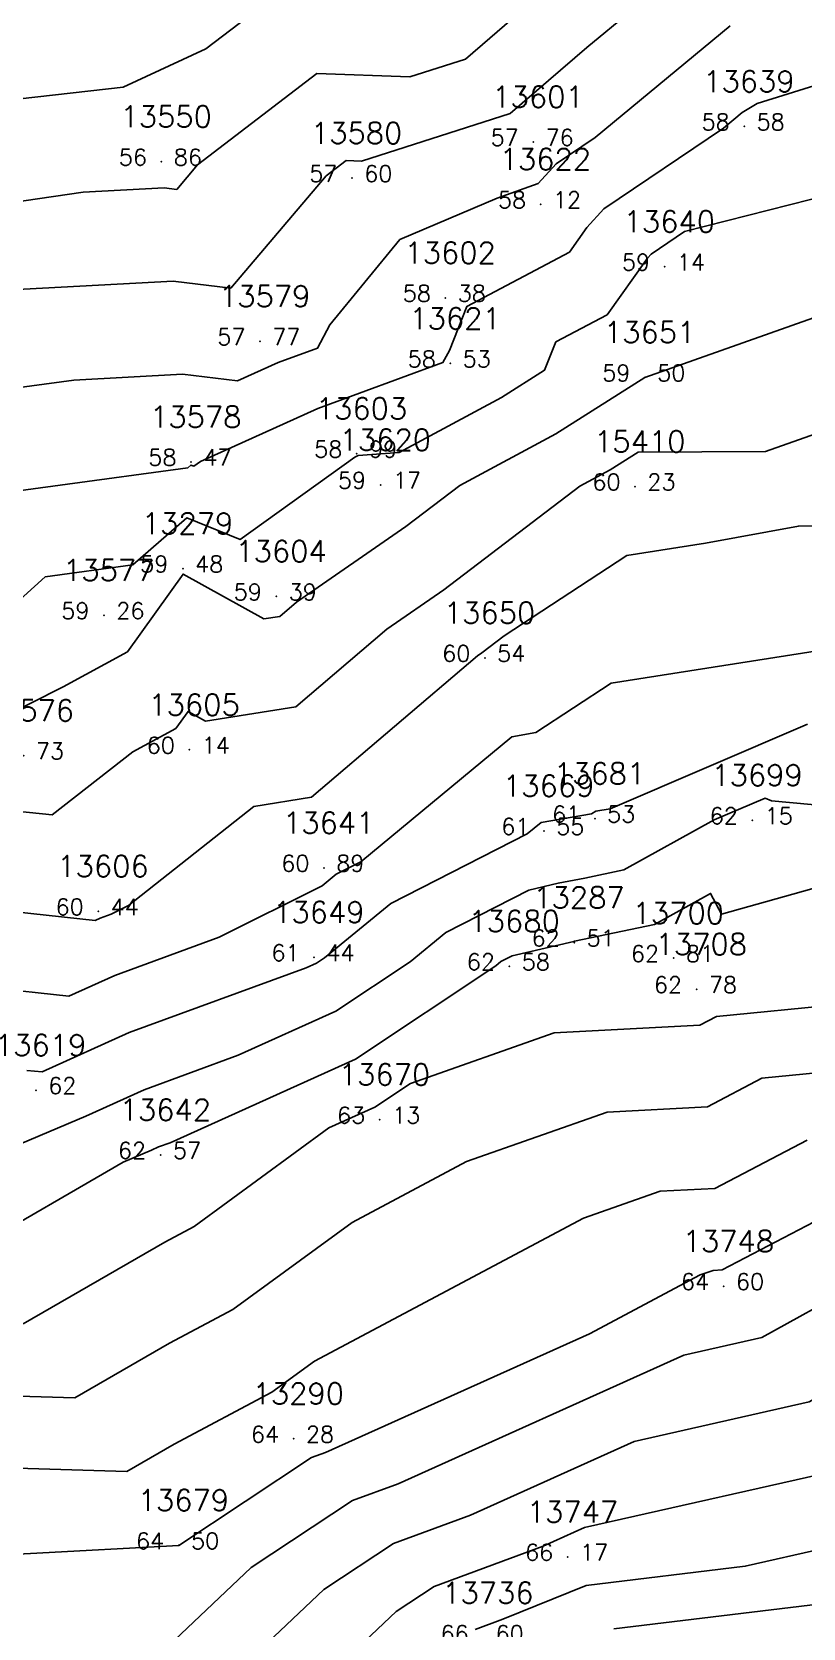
# Model space of a CAD drawing. Header units: millimetres. Extents: x 1412565 to 1412813, y 4931476 to 4931699.
# Drawn here: x 1412764.92 to 1412774.32, y 4931563.02 to 4931582.48 of the extents above; entities that cross this region are included whole.
import ezdxf
from ezdxf.enums import TextEntityAlignment as Align

# ---------------------------------------------------------------- set-up
doc = ezdxf.new("R2010")
doc.units = ezdxf.units.MM
for name, color, linetype in [('CIVIL', 50, 'Continuous'), ('CIVIL-DRAW', 80, 'Continuous'), ('CIVIL-NONAME', 130, 'Continuous'), ('CIVIL-TEXT', 240, 'Continuous'), ('CIVIL-Z', 50, 'Continuous'), ('Tcontours0', 7, 'Continuous'), ('Tcontours1', 7, 'Continuous'), ('Tcontours2', 7, 'Continuous')]:
    doc.layers.add(name, color=color, linetype=linetype)
doc.styles.add('CIVILCADMAIN', font='TXT.SHX')
doc.styles.get("Standard").update_dxf_attribs({"font": 'arial.ttf'})

# ---------------------------------------------------------------- blocks, each defined once
blk = doc.blocks.new('CIVIL-ZZ')
at = {"layer": 'CIVIL-DRAW'}
blk.add_point((0, 0), dxfattribs=at)
at = {"layer": 'CIVIL-NONAME'}
blk.add_attdef('NAME', text='', height=1.8, dxfattribs=at).set_placement((0, 2.1), align=Align.CENTER)
at = {"layer": 'CIVIL-TEXT', "flags": 8}
blk.add_attdef('TEXT', text='', height=2, dxfattribs=at).set_placement((0.2, -3.3), align=Align.CENTER)
at = {"layer": 'CIVIL-Z'}
blk.add_attdef('Z1', text='', height=1.6, dxfattribs=at).set_placement((-0.75, -0.225), align=Align.RIGHT)
blk.add_attdef('Z2', (0.75, -0.225), '', height=1.6, dxfattribs=at)

msp = doc.modelspace()

# ---------------------------------------------------------------- linework, layer by layer
at = {"layer": 'Tcontours0'}
for points, elevation in [([(1412764.454, 4931573.012), (1412765.166, 4931572.937), (1412766.15, 4931573.706), (1412766.675, 4931573.991), (1412766.823, 4931574.199), (1412767.038, 4931574.079), (1412768.136, 4931574.254), (1412769.247, 4931575.202), (1412769.939, 4931575.682), (1412771.597, 4931576.944), (1412771.966, 4931577.143), (1412772.308, 4931577.359), (1412773.858, 4931577.367), (1412775.837, 4931578.068), (1412776.89, 4931578.51), (1412776.957, 4931578.577), (1412777.788, 4931579.579), (1412777.895, 4931579.609), (1412778.917, 4931580.167), (1412779.266, 4931580.416), (1412779.414, 4931580.711), (1412781.379, 4931582.313), (1412782.783, 4931584.046)], 60), ([(1412766.192, 4931562.432), (1412767.593, 4931563.761), (1412768.827, 4931564.576), (1412769.382, 4931564.781), (1412772.866, 4931566.349), (1412773.814, 4931566.563), (1412774.93, 4931567.183), (1412775.47, 4931567.466), (1412775.816, 4931567.5), (1412778.673, 4931567.595), (1412779.669, 4931568.282), (1412780.899, 4931569.623), (1412781.352, 4931570.131), (1412781.44, 4931570.239), (1412781.884, 4931570.579), (1412783.736, 4931572.001), (1412784.076, 4931572.581), (1412784.477, 4931573.261), (1412785.653, 4931574.828), (1412785.826, 4931574.979), (1412786.803, 4931575.93), (1412786.953, 4931576.404)], 65)]:
    msp.add_lwpolyline(points, dxfattribs=dict(at, elevation=elevation))
at = {"layer": 'Tcontours1'}
for points, elevation in [([(1412763.177, 4931580.183), (1412765.544, 4931580.529), (1412766.531, 4931580.582), (1412766.685, 4931580.563), (1412766.939, 4931580.862), (1412768.394, 4931581.977), (1412769.527, 4931581.933), (1412770.205, 4931582.151), (1412772.935, 4931584.51)], 57), ([(1412764.693, 4931575.486), (1412765.083, 4931575.84), (1412766.149, 4931575.985), (1412766.808, 4931576.558), (1412767.459, 4931576.295), (1412768.856, 4931577.297), (1412768.896, 4931577.319), (1412769.396, 4931577.353), (1412770.642, 4931578.025), (1412771.168, 4931578.358), (1412771.305, 4931578.703), (1412771.93, 4931579.034), (1412772.423, 4931579.724), (1412772.468, 4931579.774), (1412772.873, 4931580.048), (1412774.665, 4931580.505), (1412776.445, 4931581.046), (1412776.92, 4931581.323), (1412777.135, 4931581.447), (1412778.206, 4931582.209), (1412779.75, 4931583.171)], 59), ([(1412763.53, 4931577.98), (1412765.43, 4931578.237), (1412766.755, 4931578.308), (1412767.424, 4931578.227), (1412767.922, 4931578.452), (1412768.402, 4931578.628), (1412768.552, 4931578.91), (1412769.405, 4931579.951), (1412770.589, 4931580.454), (1412771.09, 4931580.633), (1412771.308, 4931580.876), (1412771.782, 4931581.196), (1412773.428, 4931582.557)], 58), ([(1412764.397, 4931570.83), (1412765.369, 4931570.725), (1412765.93, 4931570.979), (1412767.203, 4931571.446), (1412768.456, 4931572.072), (1412768.627, 4931572.212), (1412768.927, 4931572.365), (1412770.768, 4931573.889), (1412771.063, 4931573.939), (1412771.98, 4931574.541), (1412774.723, 4931574.972)], 61), ([(1412764.088, 4931568.634), (1412765.578, 4931569.264), (1412766.287, 4931569.585), (1412767.433, 4931570.006), (1412768.625, 4931570.544), (1412769.529, 4931571.146), (1412769.964, 4931571.502), (1412770.977, 4931572.019), (1412771.333, 4931572.102), (1412771.66, 4931572.166), (1412772.133, 4931572.266), (1412773.235, 4931572.875), (1412773.855, 4931573.14), (1412773.933, 4931573.108), (1412775.207, 4931572.99)], 62), ([(1412768.283, 4931562.202), (1412769.36, 4931563.223), (1412769.823, 4931563.528), (1412771.15, 4931564.02), (1412771.656, 4931564.247), (1412774.973, 4931564.997), (1412775.821, 4931565.468), (1412776.873, 4931565.222), (1412777.237, 4931565.36), (1412779.38, 4931566.044), (1412780.115, 4931566.315), (1412782.025, 4931568.191), (1412782.478, 4931568.679), (1412783.057, 4931569.074), (1412784.541, 4931570.364), (1412784.952, 4931570.63), (1412786.969, 4931571.442)], 66), ([(1412764.814, 4931566.73), (1412766.539, 4931567.729), (1412766.897, 4931567.92), (1412768.54, 4931569.12), (1412769.098, 4931569.372), (1412769.533, 4931569.662), (1412771.283, 4931570.279), (1412773.06, 4931570.372), (1412773.263, 4931570.479), (1412774.754, 4931570.625)], 63), ([(1412762.319, 4931565.043), (1412766.078, 4931564.93), (1412766.653, 4931565.263), (1412767.845, 4931565.897), (1412768.366, 4931566.277), (1412771.64, 4931568.019), (1412772.575, 4931568.348), (1412773.241, 4931568.383), (1412774.367, 4931568.972)], 64), ([(1412772.01, 4931563.014), (1412775.844, 4931563.476), (1412776.023, 4931563.494), (1412776.202, 4931563.509), (1412777.26, 4931563.938), (1412778.979, 4931564.588), (1412779.38, 4931564.716), (1412782.942, 4931566.027), (1412783.383, 4931566.46), (1412784.76, 4931567.942), (1412784.798, 4931567.967), (1412784.895, 4931568.052), (1412785.078, 4931568.17), (1412785.44, 4931568.32), (1412786.95, 4931567.633)], 67)]:
    msp.add_lwpolyline(points, dxfattribs=dict(at, elevation=elevation))
at = {"layer": 'Tcontours2'}
for points, elevation in [([(1412763.908, 4931579.298), (1412766.643, 4931579.445), (1412767.344, 4931579.36), (1412768.506, 4931580.727), (1412768.749, 4931580.913), (1412768.938, 4931580.906), (1412770.748, 4931581.486), (1412771.682, 4931582.293), (1412773.279, 4931583.614)], 57.5), ([(1412763.912, 4931581.57), (1412766.031, 4931581.808), (1412767.042, 4931582.278), (1412768.039, 4931583.042)], 56.5), ([(1412764.519, 4931574.104), (1412765.3, 4931574.497), (1412766.084, 4931574.923), (1412766.762, 4931575.873), (1412767.745, 4931575.326), (1412767.943, 4931575.357), (1412768.143, 4931575.528), (1412769.476, 4931576.452), (1412770.135, 4931576.954), (1412771.304, 4931577.584), (1412772.39, 4931578.27), (1412775.706, 4931579.445), (1412775.882, 4931579.518), (1412776.122, 4931579.758), (1412777.361, 4931580.48), (1412778.209, 4931580.968), (1412778.593, 4931581.242), (1412779.148, 4931581.587), (1412780.883, 4931583.002)], 59.5), ([(1412763.935, 4931571.839), (1412765.691, 4931571.649), (1412765.751, 4931571.676), (1412765.888, 4931571.726), (1412766.097, 4931571.831), (1412767.627, 4931573.039), (1412768.329, 4931573.151), (1412770.352, 4931574.876), (1412770.403, 4931574.912), (1412770.676, 4931575.12), (1412772.168, 4931576.099), (1412773.13, 4931576.25), (1412774.261, 4931576.458), (1412775.325, 4931576.464), (1412775.967, 4931576.691), (1412776.319, 4931576.839), (1412777.692, 4931577.955), (1412778.18, 4931578.543), (1412778.645, 4931578.674), (1412779.161, 4931578.956), (1412780.303, 4931579.769), (1412780.787, 4931580.738), (1412781.875, 4931581.624), (1412782.652, 4931582.584)], 60.5), ([(1412763.705, 4931576.744), (1412766.82, 4931577.169), (1412766.857, 4931577.201), (1412766.894, 4931577.187), (1412766.977, 4931577.246), (1412768.406, 4931577.89), (1412769.928, 4931578.451), (1412770.008, 4931578.6), (1412770.22, 4931579.136), (1412771.47, 4931579.799), (1412771.683, 4931580.097), (1412771.888, 4931580.325), (1412773.349, 4931581.311), (1412773.576, 4931581.499), (1412773.757, 4931581.608), (1412775.908, 4931582.282), (1412776.254, 4931582.549)], 58.5), ([(1412766.501, 4931561.62), (1412768.477, 4931563.492), (1412769.325, 4931564.052), (1412770.266, 4931564.4), (1412772.261, 4931565.298), (1412774.393, 4931565.78), (1412775.734, 4931566.525), (1412776.286, 4931566.396), (1412777.765, 4931566.735), (1412779.151, 4931566.781), (1412779.474, 4931567.003), (1412781.351, 4931569.051), (1412781.363, 4931569.065), (1412782.186, 4931569.627), (1412783.694, 4931570.938), (1412784.271, 4931571.381), (1412785.071, 4931572.744), (1412785.159, 4931572.893), (1412785.416, 4931573.236), (1412786.311, 4931574.016), (1412786.461, 4931574.162), (1412786.972, 4931574.747)], 65.5), ([(1412764.859, 4931569.822), (1412765.047, 4931569.802), (1412766.108, 4931570.282), (1412768.261, 4931571.072), (1412768.388, 4931571.13), (1412768.485, 4931571.194), (1412769.296, 4931571.857), (1412770.957, 4931572.706), (1412771.124, 4931572.844), (1412771.739, 4931572.949), (1412771.791, 4931572.983), (1412771.968, 4931573.011), (1412774.373, 4931574.041)], 61.5), ([(1412764.182, 4931567.63), (1412766.032, 4931568.702), (1412766.378, 4931568.848), (1412766.465, 4931568.888), (1412766.606, 4931568.939), (1412768.862, 4931569.958), (1412770.573, 4931571.098), (1412770.633, 4931571.147), (1412770.773, 4931571.218), (1412771.526, 4931571.394), (1412771.533, 4931571.395), (1412772.507, 4931571.602), (1412773.191, 4931571.979), (1412773.322, 4931571.726), (1412774.86, 4931572.157)], 62.5), ([(1412762.703, 4931565.912), (1412765.446, 4931565.83), (1412766.596, 4931566.496), (1412767.371, 4931566.908), (1412768.822, 4931567.968), (1412770.215, 4931568.709), (1412771.929, 4931569.314), (1412773.151, 4931569.378), (1412773.815, 4931569.726), (1412776.89, 4931570.026)], 63.5), ([(1412770.32, 4931563.005), (1412770.66, 4931563.13), (1412771.673, 4931563.542), (1412773.612, 4931563.775), (1412775.553, 4931564.214), (1412775.907, 4931564.411), (1412776.348, 4931564.308), (1412778.108, 4931564.974), (1412779.38, 4931565.38), (1412781.528, 4931566.171), (1412782.704, 4931567.325), (1412783.619, 4931568.31), (1412783.928, 4931568.521), (1412784.718, 4931569.208), (1412785.685, 4931569.833), (1412786.123, 4931570.015), (1412786.967, 4931569.047)], 66.5), ([(1412763.094, 4931563.833), (1412766.71, 4931564.03), (1412768.329, 4931565.1), (1412768.499, 4931565.162), (1412771.713, 4931566.609), (1412773.065, 4931567.328), (1412773.221, 4931567.383), (1412773.332, 4931567.389), (1412774.918, 4931568.219)], 64.5)]:
    msp.add_lwpolyline(points, dxfattribs=dict(at, elevation=elevation))

# ---------------------------------------------------------------- block references
at = {"layer": 'CIVIL'}
ref = msp.add_blockref('CIVIL-ZZ', (1412773.6, 4931581.33, 58.58), dxfattribs=dict(at, xscale=0.2, yscale=0.2))
ref.add_attrib('Z2', '58', (1412773.75, 4931581.285), dxfattribs={"layer": 'CIVIL-Z', "height": 0.2, "style": 'CIVILCADMAIN'})
ref.add_attrib('Z1', '58', (1412773.08, 4931581.285), dxfattribs={"layer": 'CIVIL-Z', "height": 0.2, "style": 'CIVILCADMAIN'})
ref.add_attrib('NAME', '13639', (1412773.1, 4931581.75), dxfattribs={"layer": 'CIVIL-NONAME', "height": 0.26, "style": 'CIVILCADMAIN'})
ref = msp.add_blockref('CIVIL-ZZ', (1412771.03, 4931581.14, 57.76), dxfattribs=dict(at, xscale=0.2, yscale=0.2))
ref.add_attrib('Z2', '76', (1412771.18, 4931581.095), dxfattribs={"layer": 'CIVIL-Z', "height": 0.2, "style": 'CIVILCADMAIN'})
ref.add_attrib('Z1', '57', (1412770.51, 4931581.095), dxfattribs={"layer": 'CIVIL-Z', "height": 0.2, "style": 'CIVILCADMAIN'})
ref.add_attrib('NAME', '13601', (1412770.53, 4931581.56), dxfattribs={"layer": 'CIVIL-NONAME', "height": 0.26, "style": 'CIVILCADMAIN'})
ref = msp.add_blockref('CIVIL-ZZ', (1412766.5, 4931580.9, 56.86), dxfattribs=dict(at, xscale=0.2, yscale=0.2))
ref.add_attrib('Z2', '86', (1412766.65, 4931580.855), dxfattribs={"layer": 'CIVIL-Z', "height": 0.2, "style": 'CIVILCADMAIN'})
ref.add_attrib('Z1', '56', (1412765.98, 4931580.855), dxfattribs={"layer": 'CIVIL-Z', "height": 0.2, "style": 'CIVILCADMAIN'})
ref.add_attrib('NAME', '13550', (1412766, 4931581.32), dxfattribs={"layer": 'CIVIL-NONAME', "height": 0.26, "style": 'CIVILCADMAIN'})
ref = msp.add_blockref('CIVIL-ZZ', (1412768.82, 4931580.7, 57.6), dxfattribs=dict(at, xscale=0.2, yscale=0.2))
ref.add_attrib('Z2', '60', (1412768.97, 4931580.655), dxfattribs={"layer": 'CIVIL-Z', "height": 0.2, "style": 'CIVILCADMAIN'})
ref.add_attrib('Z1', '57', (1412768.3, 4931580.655), dxfattribs={"layer": 'CIVIL-Z', "height": 0.2, "style": 'CIVILCADMAIN'})
ref.add_attrib('NAME', '13580', (1412768.32, 4931581.12), dxfattribs={"layer": 'CIVIL-NONAME', "height": 0.26, "style": 'CIVILCADMAIN'})
ref = msp.add_blockref('CIVIL-ZZ', (1412771.12, 4931580.38, 58.12), dxfattribs=dict(at, xscale=0.2, yscale=0.2))
ref.add_attrib('Z2', '12', (1412771.27, 4931580.335), dxfattribs={"layer": 'CIVIL-Z', "height": 0.2, "style": 'CIVILCADMAIN'})
ref.add_attrib('Z1', '58', (1412770.6, 4931580.335), dxfattribs={"layer": 'CIVIL-Z', "height": 0.2, "style": 'CIVILCADMAIN'})
ref.add_attrib('NAME', '13622', (1412770.62, 4931580.8), dxfattribs={"layer": 'CIVIL-NONAME', "height": 0.26, "style": 'CIVILCADMAIN'})
ref = msp.add_blockref('CIVIL-ZZ', (1412772.63, 4931579.62, 59.14), dxfattribs=dict(at, xscale=0.2, yscale=0.2))
ref.add_attrib('Z2', '14', (1412772.78, 4931579.575), dxfattribs={"layer": 'CIVIL-Z', "height": 0.2, "style": 'CIVILCADMAIN'})
ref.add_attrib('Z1', '59', (1412772.11, 4931579.575), dxfattribs={"layer": 'CIVIL-Z', "height": 0.2, "style": 'CIVILCADMAIN'})
ref.add_attrib('NAME', '13640', (1412772.13, 4931580.04), dxfattribs={"layer": 'CIVIL-NONAME', "height": 0.26, "style": 'CIVILCADMAIN'})
ref = msp.add_blockref('CIVIL-ZZ', (1412769.96, 4931579.24, 58.38), dxfattribs=dict(at, xscale=0.2, yscale=0.2))
ref.add_attrib('Z2', '38', (1412770.11, 4931579.195), dxfattribs={"layer": 'CIVIL-Z', "height": 0.2, "style": 'CIVILCADMAIN'})
ref.add_attrib('Z1', '58', (1412769.44, 4931579.195), dxfattribs={"layer": 'CIVIL-Z', "height": 0.2, "style": 'CIVILCADMAIN'})
ref.add_attrib('NAME', '13602', (1412769.46, 4931579.66), dxfattribs={"layer": 'CIVIL-NONAME', "height": 0.26, "style": 'CIVILCADMAIN'})
ref = msp.add_blockref('CIVIL-ZZ', (1412767.7, 4931578.71, 57.77), dxfattribs=dict(at, xscale=0.2, yscale=0.2))
ref.add_attrib('Z2', '77', (1412767.85, 4931578.665), dxfattribs={"layer": 'CIVIL-Z', "height": 0.2, "style": 'CIVILCADMAIN'})
ref.add_attrib('Z1', '57', (1412767.18, 4931578.665), dxfattribs={"layer": 'CIVIL-Z', "height": 0.2, "style": 'CIVILCADMAIN'})
ref.add_attrib('NAME', '13579', (1412767.2, 4931579.13), dxfattribs={"layer": 'CIVIL-NONAME', "height": 0.26, "style": 'CIVILCADMAIN'})
ref = msp.add_blockref('CIVIL-ZZ', (1412770.02, 4931578.44, 58.53), dxfattribs=dict(at, xscale=0.2, yscale=0.2))
ref.add_attrib('Z2', '53', (1412770.17, 4931578.395), dxfattribs={"layer": 'CIVIL-Z', "height": 0.2, "style": 'CIVILCADMAIN'})
ref.add_attrib('Z1', '58', (1412769.5, 4931578.395), dxfattribs={"layer": 'CIVIL-Z', "height": 0.2, "style": 'CIVILCADMAIN'})
ref.add_attrib('NAME', '13621', (1412769.52, 4931578.86), dxfattribs={"layer": 'CIVIL-NONAME', "height": 0.26, "style": 'CIVILCADMAIN'})
ref = msp.add_blockref('CIVIL-ZZ', (1412772.39, 4931578.27, 59.5), dxfattribs=dict(at, xscale=0.2, yscale=0.2))
ref.add_attrib('Z2', '50', (1412772.54, 4931578.225), dxfattribs={"layer": 'CIVIL-Z', "height": 0.2, "style": 'CIVILCADMAIN'})
ref.add_attrib('Z1', '59', (1412771.87, 4931578.225), dxfattribs={"layer": 'CIVIL-Z', "height": 0.2, "style": 'CIVILCADMAIN'})
ref.add_attrib('NAME', '13651', (1412771.89, 4931578.69), dxfattribs={"layer": 'CIVIL-NONAME', "height": 0.26, "style": 'CIVILCADMAIN'})
ref = msp.add_blockref('CIVIL-ZZ', (1412766.86, 4931577.24, 58.47), dxfattribs=dict(at, xscale=0.2, yscale=0.2))
ref.add_attrib('Z2', '47', (1412767.01, 4931577.195), dxfattribs={"layer": 'CIVIL-Z', "height": 0.2, "style": 'CIVILCADMAIN'})
ref.add_attrib('Z1', '58', (1412766.34, 4931577.195), dxfattribs={"layer": 'CIVIL-Z', "height": 0.2, "style": 'CIVILCADMAIN'})
ref.add_attrib('NAME', '13578', (1412766.36, 4931577.66), dxfattribs={"layer": 'CIVIL-NONAME', "height": 0.26, "style": 'CIVILCADMAIN'})
ref = msp.add_blockref('CIVIL-ZZ', (1412768.88, 4931577.34, 58.99), dxfattribs=dict(at, xscale=0.2, yscale=0.2))
ref.add_attrib('Z2', '99', (1412769.03, 4931577.295), dxfattribs={"layer": 'CIVIL-Z', "height": 0.2, "style": 'CIVILCADMAIN'})
ref.add_attrib('Z1', '58', (1412768.36, 4931577.295), dxfattribs={"layer": 'CIVIL-Z', "height": 0.2, "style": 'CIVILCADMAIN'})
ref.add_attrib('NAME', '13603', (1412768.38, 4931577.76), dxfattribs={"layer": 'CIVIL-NONAME', "height": 0.26, "style": 'CIVILCADMAIN'})
ref = msp.add_blockref('CIVIL-ZZ', (1412769.17, 4931576.96, 59.17), dxfattribs=dict(at, xscale=0.2, yscale=0.2))
ref.add_attrib('Z2', '17', (1412769.32, 4931576.915), dxfattribs={"layer": 'CIVIL-Z', "height": 0.2, "style": 'CIVILCADMAIN'})
ref.add_attrib('Z1', '59', (1412768.65, 4931576.915), dxfattribs={"layer": 'CIVIL-Z', "height": 0.2, "style": 'CIVILCADMAIN'})
ref.add_attrib('NAME', '13620', (1412768.67, 4931577.38), dxfattribs={"layer": 'CIVIL-NONAME', "height": 0.26, "style": 'CIVILCADMAIN'})
ref = msp.add_blockref('CIVIL-ZZ', (1412772.27, 4931576.94, 60.23), dxfattribs=dict(at, xscale=0.2, yscale=0.2))
ref.add_attrib('Z2', '23', (1412772.42, 4931576.895), dxfattribs={"layer": 'CIVIL-Z', "height": 0.2, "style": 'CIVILCADMAIN'})
ref.add_attrib('Z1', '60', (1412771.75, 4931576.895), dxfattribs={"layer": 'CIVIL-Z', "height": 0.2, "style": 'CIVILCADMAIN'})
ref.add_attrib('NAME', '15410', (1412771.77, 4931577.36), dxfattribs={"layer": 'CIVIL-NONAME', "height": 0.26, "style": 'CIVILCADMAIN'})
ref = msp.add_blockref('CIVIL-ZZ', (1412766.76, 4931575.94, 59.48), dxfattribs=dict(at, xscale=0.2, yscale=0.2))
ref.add_attrib('Z2', '48', (1412766.91, 4931575.895), dxfattribs={"layer": 'CIVIL-Z', "height": 0.2, "style": 'CIVILCADMAIN'})
ref.add_attrib('Z1', '59', (1412766.24, 4931575.895), dxfattribs={"layer": 'CIVIL-Z', "height": 0.2, "style": 'CIVILCADMAIN'})
ref.add_attrib('NAME', '13279', (1412766.26, 4931576.36), dxfattribs={"layer": 'CIVIL-NONAME', "height": 0.26, "style": 'CIVILCADMAIN'})
ref = msp.add_blockref('CIVIL-ZZ', (1412767.9, 4931575.6, 59.39), dxfattribs=dict(at, xscale=0.2, yscale=0.2))
ref.add_attrib('Z2', '39', (1412768.05, 4931575.555), dxfattribs={"layer": 'CIVIL-Z', "height": 0.2, "style": 'CIVILCADMAIN'})
ref.add_attrib('Z1', '59', (1412767.38, 4931575.555), dxfattribs={"layer": 'CIVIL-Z', "height": 0.2, "style": 'CIVILCADMAIN'})
ref.add_attrib('NAME', '13604', (1412767.4, 4931576.02), dxfattribs={"layer": 'CIVIL-NONAME', "height": 0.26, "style": 'CIVILCADMAIN'})
ref = msp.add_blockref('CIVIL-ZZ', (1412765.8, 4931575.37, 59.26), dxfattribs=dict(at, xscale=0.2, yscale=0.2))
ref.add_attrib('Z2', '26', (1412765.95, 4931575.325), dxfattribs={"layer": 'CIVIL-Z', "height": 0.2, "style": 'CIVILCADMAIN'})
ref.add_attrib('Z1', '59', (1412765.28, 4931575.325), dxfattribs={"layer": 'CIVIL-Z', "height": 0.2, "style": 'CIVILCADMAIN'})
ref.add_attrib('NAME', '13577', (1412765.3, 4931575.79), dxfattribs={"layer": 'CIVIL-NONAME', "height": 0.26, "style": 'CIVILCADMAIN'})
ref = msp.add_blockref('CIVIL-ZZ', (1412770.44, 4931574.85, 60.54), dxfattribs=dict(at, xscale=0.2, yscale=0.2))
ref.add_attrib('Z2', '54', (1412770.59, 4931574.805), dxfattribs={"layer": 'CIVIL-Z', "height": 0.2, "style": 'CIVILCADMAIN'})
ref.add_attrib('Z1', '60', (1412769.92, 4931574.805), dxfattribs={"layer": 'CIVIL-Z', "height": 0.2, "style": 'CIVILCADMAIN'})
ref.add_attrib('NAME', '13650', (1412769.94, 4931575.27), dxfattribs={"layer": 'CIVIL-NONAME', "height": 0.26, "style": 'CIVILCADMAIN'})
ref = msp.add_blockref('CIVIL-ZZ', (1412766.84, 4931573.73, 60.14), dxfattribs=dict(at, xscale=0.2, yscale=0.2))
ref.add_attrib('Z2', '14', (1412766.99, 4931573.685), dxfattribs={"layer": 'CIVIL-Z', "height": 0.2, "style": 'CIVILCADMAIN'})
ref.add_attrib('Z1', '60', (1412766.32, 4931573.685), dxfattribs={"layer": 'CIVIL-Z', "height": 0.2, "style": 'CIVILCADMAIN'})
ref.add_attrib('NAME', '13605', (1412766.34, 4931574.15), dxfattribs={"layer": 'CIVIL-NONAME', "height": 0.26, "style": 'CIVILCADMAIN'})
ref = msp.add_blockref('CIVIL-ZZ', (1412764.82, 4931573.66, 59.73), dxfattribs=dict(at, xscale=0.2, yscale=0.2))
ref.add_attrib('Z2', '73', (1412764.97, 4931573.615), dxfattribs={"layer": 'CIVIL-Z', "height": 0.2, "style": 'CIVILCADMAIN'})
ref.add_attrib('Z1', '59', (1412764.3, 4931573.615), dxfattribs={"layer": 'CIVIL-Z', "height": 0.2, "style": 'CIVILCADMAIN'})
ref.add_attrib('NAME', '13576', (1412764.32, 4931574.08), dxfattribs={"layer": 'CIVIL-NONAME', "height": 0.26, "style": 'CIVILCADMAIN'})
ref = msp.add_blockref('CIVIL-ZZ', (1412771.78, 4931572.89, 61.53), dxfattribs=dict(at, xscale=0.2, yscale=0.2))
ref.add_attrib('Z2', '53', (1412771.93, 4931572.845), dxfattribs={"layer": 'CIVIL-Z', "height": 0.2, "style": 'CIVILCADMAIN'})
ref.add_attrib('Z1', '61', (1412771.26, 4931572.845), dxfattribs={"layer": 'CIVIL-Z', "height": 0.2, "style": 'CIVILCADMAIN'})
ref.add_attrib('NAME', '13681', (1412771.28, 4931573.31), dxfattribs={"layer": 'CIVIL-NONAME', "height": 0.26, "style": 'CIVILCADMAIN'})
ref = msp.add_blockref('CIVIL-ZZ', (1412773.7, 4931572.87, 62.15), dxfattribs=dict(at, xscale=0.2, yscale=0.2))
ref.add_attrib('Z2', '15', (1412773.85, 4931572.825), dxfattribs={"layer": 'CIVIL-Z', "height": 0.2, "style": 'CIVILCADMAIN'})
ref.add_attrib('Z1', '62', (1412773.18, 4931572.825), dxfattribs={"layer": 'CIVIL-Z', "height": 0.2, "style": 'CIVILCADMAIN'})
ref.add_attrib('NAME', '13699', (1412773.2, 4931573.29), dxfattribs={"layer": 'CIVIL-NONAME', "height": 0.26, "style": 'CIVILCADMAIN'})
ref = msp.add_blockref('CIVIL-ZZ', (1412771.16, 4931572.74, 61.55), dxfattribs=dict(at, xscale=0.2, yscale=0.2))
ref.add_attrib('Z2', '55', (1412771.31, 4931572.695), dxfattribs={"layer": 'CIVIL-Z', "height": 0.2, "style": 'CIVILCADMAIN'})
ref.add_attrib('Z1', '61', (1412770.64, 4931572.695), dxfattribs={"layer": 'CIVIL-Z', "height": 0.2, "style": 'CIVILCADMAIN'})
ref.add_attrib('NAME', '13669', (1412770.66, 4931573.16), dxfattribs={"layer": 'CIVIL-NONAME', "height": 0.26, "style": 'CIVILCADMAIN'})
ref = msp.add_blockref('CIVIL-ZZ', (1412768.48, 4931572.29, 60.89), dxfattribs=dict(at, xscale=0.2, yscale=0.2))
ref.add_attrib('Z2', '89', (1412768.63, 4931572.245), dxfattribs={"layer": 'CIVIL-Z', "height": 0.2, "style": 'CIVILCADMAIN'})
ref.add_attrib('Z1', '60', (1412767.96, 4931572.245), dxfattribs={"layer": 'CIVIL-Z', "height": 0.2, "style": 'CIVILCADMAIN'})
ref.add_attrib('NAME', '13641', (1412767.98, 4931572.71), dxfattribs={"layer": 'CIVIL-NONAME', "height": 0.26, "style": 'CIVILCADMAIN'})
ref = msp.add_blockref('CIVIL-ZZ', (1412765.73, 4931571.76, 60.44), dxfattribs=dict(at, xscale=0.2, yscale=0.2))
ref.add_attrib('Z2', '44', (1412765.88, 4931571.715), dxfattribs={"layer": 'CIVIL-Z', "height": 0.2, "style": 'CIVILCADMAIN'})
ref.add_attrib('Z1', '60', (1412765.21, 4931571.715), dxfattribs={"layer": 'CIVIL-Z', "height": 0.2, "style": 'CIVILCADMAIN'})
ref.add_attrib('NAME', '13606', (1412765.23, 4931572.18), dxfattribs={"layer": 'CIVIL-NONAME', "height": 0.26, "style": 'CIVILCADMAIN'})
ref = msp.add_blockref('CIVIL-ZZ', (1412768.36, 4931571.2, 61.44), dxfattribs=dict(at, xscale=0.2, yscale=0.2))
ref.add_attrib('Z2', '44', (1412768.51, 4931571.155), dxfattribs={"layer": 'CIVIL-Z', "height": 0.2, "style": 'CIVILCADMAIN'})
ref.add_attrib('Z1', '61', (1412767.84, 4931571.155), dxfattribs={"layer": 'CIVIL-Z', "height": 0.2, "style": 'CIVILCADMAIN'})
ref.add_attrib('NAME', '13649', (1412767.86, 4931571.62), dxfattribs={"layer": 'CIVIL-NONAME', "height": 0.26, "style": 'CIVILCADMAIN'})
ref = msp.add_blockref('CIVIL-ZZ', (1412771.53, 4931571.38, 62.51), dxfattribs=dict(at, xscale=0.2, yscale=0.2))
ref.add_attrib('Z2', '51', (1412771.68, 4931571.335), dxfattribs={"layer": 'CIVIL-Z', "height": 0.2, "style": 'CIVILCADMAIN'})
ref.add_attrib('Z1', '62', (1412771.01, 4931571.335), dxfattribs={"layer": 'CIVIL-Z', "height": 0.2, "style": 'CIVILCADMAIN'})
ref.add_attrib('NAME', '13287', (1412771.03, 4931571.8), dxfattribs={"layer": 'CIVIL-NONAME', "height": 0.26, "style": 'CIVILCADMAIN'})
ref = msp.add_blockref('CIVIL-ZZ', (1412772.74, 4931571.19, 62.81), dxfattribs=dict(at, xscale=0.2, yscale=0.2))
ref.add_attrib('Z2', '81', (1412772.89, 4931571.145), dxfattribs={"layer": 'CIVIL-Z', "height": 0.2, "style": 'CIVILCADMAIN'})
ref.add_attrib('Z1', '62', (1412772.22, 4931571.145), dxfattribs={"layer": 'CIVIL-Z', "height": 0.2, "style": 'CIVILCADMAIN'})
ref.add_attrib('NAME', '13700', (1412772.24, 4931571.61), dxfattribs={"layer": 'CIVIL-NONAME', "height": 0.26, "style": 'CIVILCADMAIN'})
ref = msp.add_blockref('CIVIL-ZZ', (1412770.74, 4931571.09, 62.58), dxfattribs=dict(at, xscale=0.2, yscale=0.2))
ref.add_attrib('Z2', '58', (1412770.89, 4931571.045), dxfattribs={"layer": 'CIVIL-Z', "height": 0.2, "style": 'CIVILCADMAIN'})
ref.add_attrib('Z1', '62', (1412770.22, 4931571.045), dxfattribs={"layer": 'CIVIL-Z', "height": 0.2, "style": 'CIVILCADMAIN'})
ref.add_attrib('NAME', '13680', (1412770.24, 4931571.51), dxfattribs={"layer": 'CIVIL-NONAME', "height": 0.26, "style": 'CIVILCADMAIN'})
ref = msp.add_blockref('CIVIL-ZZ', (1412773.02, 4931570.81, 62.78), dxfattribs=dict(at, xscale=0.2, yscale=0.2))
ref.add_attrib('Z2', '78', (1412773.17, 4931570.765), dxfattribs={"layer": 'CIVIL-Z', "height": 0.2, "style": 'CIVILCADMAIN'})
ref.add_attrib('Z1', '62', (1412772.5, 4931570.765), dxfattribs={"layer": 'CIVIL-Z', "height": 0.2, "style": 'CIVILCADMAIN'})
ref.add_attrib('NAME', '13708', (1412772.52, 4931571.23), dxfattribs={"layer": 'CIVIL-NONAME', "height": 0.26, "style": 'CIVILCADMAIN'})
ref = msp.add_blockref('CIVIL-ZZ', (1412764.97, 4931569.58, 61.62), dxfattribs=dict(at, xscale=0.2, yscale=0.2))
ref.add_attrib('Z2', '62', (1412765.12, 4931569.535), dxfattribs={"layer": 'CIVIL-Z', "height": 0.2, "style": 'CIVILCADMAIN'})
ref.add_attrib('Z1', '61', (1412764.45, 4931569.535), dxfattribs={"layer": 'CIVIL-Z', "height": 0.2, "style": 'CIVILCADMAIN'})
ref.add_attrib('NAME', '13619', (1412764.47, 4931570), dxfattribs={"layer": 'CIVIL-NONAME', "height": 0.26, "style": 'CIVILCADMAIN'})
ref = msp.add_blockref('CIVIL-ZZ', (1412769.16, 4931569.22, 63.13), dxfattribs=dict(at, xscale=0.2, yscale=0.2))
ref.add_attrib('Z2', '13', (1412769.31, 4931569.175), dxfattribs={"layer": 'CIVIL-Z', "height": 0.2, "style": 'CIVILCADMAIN'})
ref.add_attrib('Z1', '63', (1412768.64, 4931569.175), dxfattribs={"layer": 'CIVIL-Z', "height": 0.2, "style": 'CIVILCADMAIN'})
ref.add_attrib('NAME', '13670', (1412768.66, 4931569.64), dxfattribs={"layer": 'CIVIL-NONAME', "height": 0.26, "style": 'CIVILCADMAIN'})
ref = msp.add_blockref('CIVIL-ZZ', (1412766.49, 4931568.79, 62.57), dxfattribs=dict(at, xscale=0.2, yscale=0.2))
ref.add_attrib('Z2', '57', (1412766.64, 4931568.745), dxfattribs={"layer": 'CIVIL-Z', "height": 0.2, "style": 'CIVILCADMAIN'})
ref.add_attrib('Z1', '62', (1412765.97, 4931568.745), dxfattribs={"layer": 'CIVIL-Z', "height": 0.2, "style": 'CIVILCADMAIN'})
ref.add_attrib('NAME', '13642', (1412765.99, 4931569.21), dxfattribs={"layer": 'CIVIL-NONAME', "height": 0.26, "style": 'CIVILCADMAIN'})
ref = msp.add_blockref('CIVIL-ZZ', (1412773.35, 4931567.19, 64.6), dxfattribs=dict(at, xscale=0.2, yscale=0.2))
ref.add_attrib('Z2', '60', (1412773.5, 4931567.145), dxfattribs={"layer": 'CIVIL-Z', "height": 0.2, "style": 'CIVILCADMAIN'})
ref.add_attrib('Z1', '64', (1412772.83, 4931567.145), dxfattribs={"layer": 'CIVIL-Z', "height": 0.2, "style": 'CIVILCADMAIN'})
ref.add_attrib('NAME', '13748', (1412772.85, 4931567.61), dxfattribs={"layer": 'CIVIL-NONAME', "height": 0.26, "style": 'CIVILCADMAIN'})
ref = msp.add_blockref('CIVIL-ZZ', (1412768.11, 4931565.33, 64.28), dxfattribs=dict(at, xscale=0.2, yscale=0.2))
ref.add_attrib('Z2', '28', (1412768.26, 4931565.285), dxfattribs={"layer": 'CIVIL-Z', "height": 0.2, "style": 'CIVILCADMAIN'})
ref.add_attrib('Z1', '64', (1412767.59, 4931565.285), dxfattribs={"layer": 'CIVIL-Z', "height": 0.2, "style": 'CIVILCADMAIN'})
ref.add_attrib('NAME', '13290', (1412767.61, 4931565.75), dxfattribs={"layer": 'CIVIL-NONAME', "height": 0.26, "style": 'CIVILCADMAIN'})
ref = msp.add_blockref('CIVIL-ZZ', (1412766.71, 4931564.03, 64.5), dxfattribs=dict(at, xscale=0.2, yscale=0.2))
ref.add_attrib('Z2', '50', (1412766.86, 4931563.985), dxfattribs={"layer": 'CIVIL-Z', "height": 0.2, "style": 'CIVILCADMAIN'})
ref.add_attrib('Z1', '64', (1412766.19, 4931563.985), dxfattribs={"layer": 'CIVIL-Z', "height": 0.2, "style": 'CIVILCADMAIN'})
ref.add_attrib('NAME', '13679', (1412766.21, 4931564.45), dxfattribs={"layer": 'CIVIL-NONAME', "height": 0.26, "style": 'CIVILCADMAIN'})
ref = msp.add_blockref('CIVIL-ZZ', (1412771.45, 4931563.89, 66.17), dxfattribs=dict(at, xscale=0.2, yscale=0.2))
ref.add_attrib('Z2', '17', (1412771.6, 4931563.845), dxfattribs={"layer": 'CIVIL-Z', "height": 0.2, "style": 'CIVILCADMAIN'})
ref.add_attrib('Z1', '66', (1412770.93, 4931563.845), dxfattribs={"layer": 'CIVIL-Z', "height": 0.2, "style": 'CIVILCADMAIN'})
ref.add_attrib('NAME', '13747', (1412770.95, 4931564.31), dxfattribs={"layer": 'CIVIL-NONAME', "height": 0.26, "style": 'CIVILCADMAIN'})
ref = msp.add_blockref('CIVIL-ZZ', (1412770.42, 4931562.9, 66.6), dxfattribs=dict(at, xscale=0.2, yscale=0.2))
ref.add_attrib('Z2', '60', (1412770.57, 4931562.855), dxfattribs={"layer": 'CIVIL-Z', "height": 0.2, "style": 'CIVILCADMAIN'})
ref.add_attrib('Z1', '66', (1412769.9, 4931562.855), dxfattribs={"layer": 'CIVIL-Z', "height": 0.2, "style": 'CIVILCADMAIN'})
ref.add_attrib('NAME', '13736', (1412769.92, 4931563.32), dxfattribs={"layer": 'CIVIL-NONAME', "height": 0.26, "style": 'CIVILCADMAIN'})

doc.saveas('drawing.dxf')
